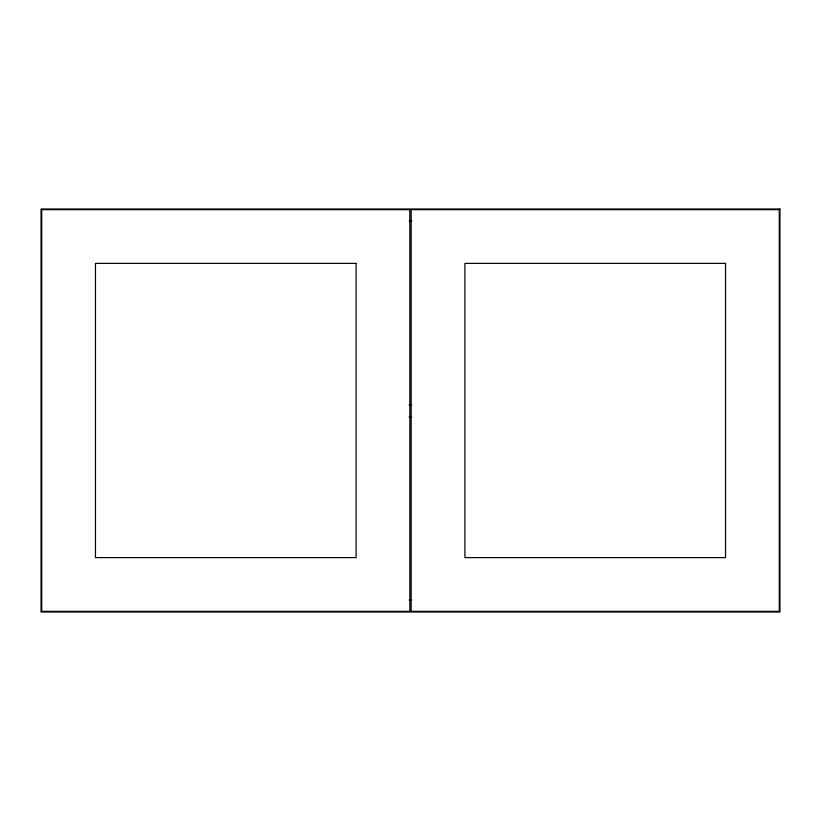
<?xml version="1.0" encoding="UTF-8"?>
<svg xmlns="http://www.w3.org/2000/svg" width="821" height="821" viewBox="0 0 821 821"><rect width="100%" height="100%" fill="white"/><g stroke="black" fill="none" stroke-linecap="round" stroke-linejoin="round"><path stroke-width="1.23" d="M409.217 221.075L411.783 221.075M409.084 405.122L411.649 405.122M409.084 417.222L411.649 417.222M409.217 599.925L411.783 599.925M779.95 208.986L41.05 208.986L41.05 612.014L779.95 612.014L779.95 208.986M409.833 209.653L41.717 209.653L41.717 611.347L409.833 611.347L409.833 209.653M779.283 209.653L411.167 209.653L411.167 611.347L779.283 611.347L779.283 209.653M356.088 263.387L95.462 263.387L95.462 557.613L356.088 557.613L356.088 263.387M725.538 263.387L464.912 263.387L464.912 557.613L725.538 557.613L725.538 263.387"/></g></svg>
